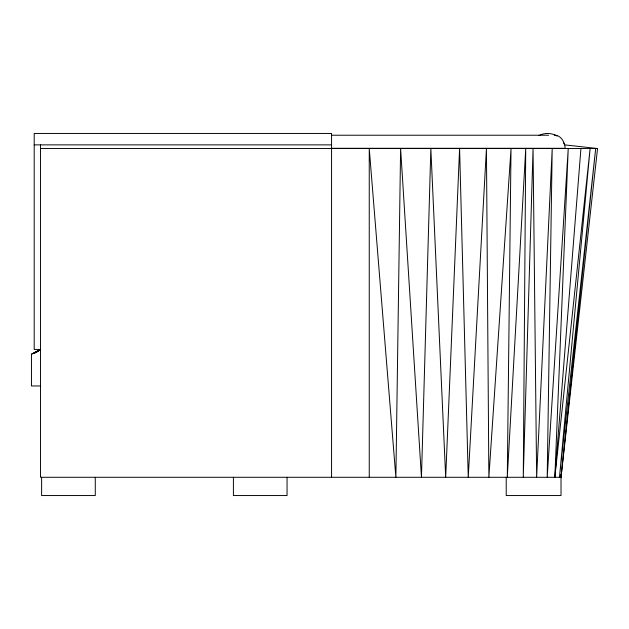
<?xml version="1.0" encoding="UTF-8"?>
<svg xmlns="http://www.w3.org/2000/svg" width="629" height="629" viewBox="0 0 629 629"><rect width="100%" height="100%" fill="white"/><g stroke="black" fill="none" stroke-linecap="round" stroke-linejoin="round"><path stroke-width="0.94" d="M40.484 144.867L40.484 477.285L561.021 477.285L595.687 148.523L559.472 477.285L590.12 148.523L554.849 477.285L568.239 148.523L547.206 477.285L552.207 148.523L536.639 477.285L533.054 148.523L523.273 477.285L525.734 148.523L507.289 477.285L511.031 148.523L488.867 477.285L486.437 148.523L468.251 477.285L459.587 148.523L445.686 477.285L430.849 148.523L421.461 477.285L400.602 148.523L395.877 477.285L369.247 148.523L369.247 477.285M554.849 477.285L580.937 148.523M561.021 477.285L597.55 148.523L564.645 144.867A18.548 18.548 0 0 0 563.419 142.437M39.682 349.944L36.686 351.878L39.25 350.298M34.328 353.325L39.627 349.968M35.303 352.767L40.012 349.905M40.484 385.962L31.45 385.962L31.45 354.198L40.484 349.433L34.202 349.433L34.202 133.45L331.569 133.45L331.569 477.285M31.45 354.198L39.619 349.889M331.609 135.219L548.653 135.219M34.202 144.867L331.569 144.867M331.365 148.295L565.243 148.295A14.986 10.662 -90 0 0 554.346 135.149M40.484 148.523L597.55 148.523M561.021 474.337L561.021 495.55L506.227 495.55L506.227 477.285M287.052 477.285L287.052 495.55L233.398 495.55L233.398 477.285M95.278 477.285L95.278 495.55L41.624 495.55L41.624 477.285M538.794 135.636A18.548 18.548 0 0 1 557.05 136.084"/></g></svg>
